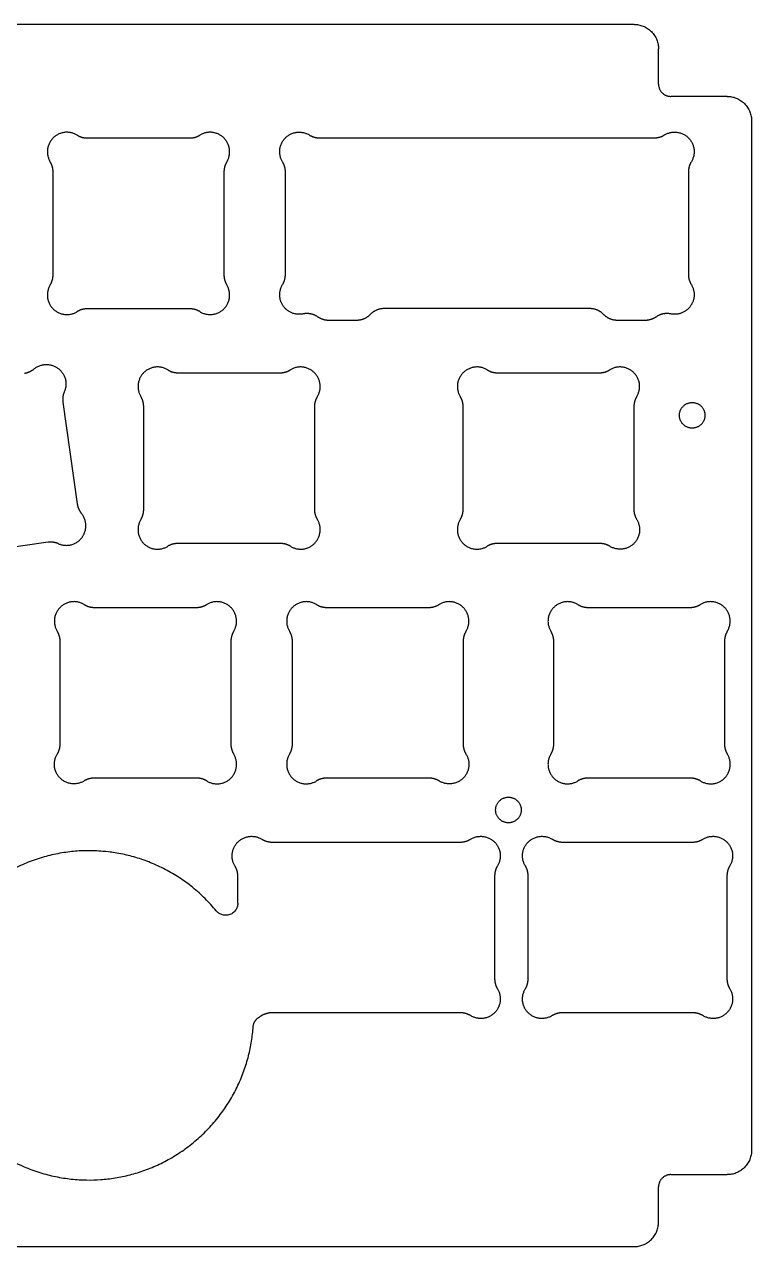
# Model space of a CAD drawing. Header units: millimetres. Extents: x -34 to 248, y -639 to -539.
# Drawn here: x 188.1 to 247.7, y -639.1 to -538.9 of the extents above; entities that cross this region are included whole.
import ezdxf

# ---------------------------------------------------------------- set-up
doc = ezdxf.new("R2010")
doc.units = ezdxf.units.MM
doc.header["$MEASUREMENT"] = 0
doc.layers.add('预设值', color=7, linetype='Continuous', true_color=0x000000)

msp = doc.modelspace()

# ---------------------------------------------------------------- linework, layer by layer
at = {"layer": '预设值'}
for p, q in [((193.26, -548.24, -10.11), (201.67, -548.24, -10.11)), ((190.46, -559.45, -10.11), (190.46, -551.04, -10.11)), ((204.47, -551.04, -10.11), (204.47, -559.45, -10.11)), ((201.67, -562.25, -10.11), (193.26, -562.25, -10.11)), ((200.69, -567.49, -10.11), (209.1, -567.49, -10.11)), ((226.88, -567.49, -10.11), (235.29, -567.49, -10.11)), ((191.27, -569.9, -10.11), (192.44, -578.23, -10.11)), ((197.89, -578.69, -10.11), (197.89, -570.28, -10.11)), ((211.89, -570.28, -10.11), (211.89, -578.69, -10.11)), ((224.09, -578.69, -10.11), (224.09, -570.28, -10.11)), ((238.09, -570.28, -10.11), (238.09, -578.69, -10.11)), ((190.06, -581.39, -10.11), (181.73, -582.56, -10.11)), ((209.1, -581.49, -10.11), (200.69, -581.49, -10.11)), ((235.29, -581.49, -10.11), (226.88, -581.49, -10.11)), ((193.83, -586.73, -10.11), (202.24, -586.73, -10.11)), ((212.88, -586.73, -10.11), (221.29, -586.73, -10.11)), ((234.31, -586.73, -10.11), (242.72, -586.73, -10.11)), ((191.04, -597.93, -10.11), (191.04, -589.52, -10.11)), ((205.04, -589.52, -10.11), (205.04, -597.93, -10.11)), ((210.09, -597.93, -10.11), (210.09, -589.52, -10.11)), ((224.09, -589.52, -10.11), (224.09, -597.93, -10.11)), ((231.52, -597.93, -10.11), (231.52, -589.52, -10.11)), ((245.52, -589.52, -10.11), (245.52, -597.93, -10.11)), ((202.24, -600.73, -10.11), (193.83, -600.73, -10.11)), ((221.29, -600.73, -10.11), (212.88, -600.73, -10.11)), ((242.72, -600.73, -10.11), (234.31, -600.73, -10.11))]:
    msp.add_line(p, q, dxfattribs=at)
for points in [[(238.11, -538.93, -10.11), (182.84, -538.93, -10.11), (127.57, -538.93, -10.11)], [(240.11, -543.83, -10.11), (240.11, -542.38, -10.11), (240.11, -540.93, -10.11)], [(245.74, -544.83, -10.11), (243.42, -544.83, -10.11), (241.11, -544.83, -10.11)], [(247.74, -546.83, -10.11), (247.74, -589.03, -10.11), (247.74, -631.24, -10.11)], [(212.31, -548.23, -10.11), (226.04, -548.23, -10.11), (239.77, -548.23, -10.11)], [(209.51, -559.43, -10.11), (209.51, -555.23, -10.11), (209.51, -551.02, -10.11)], [(242.56, -551.02, -10.11), (242.56, -555.23, -10.11), (242.56, -559.43, -10.11)], [(234.47, -562.23, -10.11), (226.04, -562.23, -10.11), (217.61, -562.23, -10.11)], [(215.33, -563.2, -10.11), (214.2, -563.2, -10.11), (213.08, -563.2, -10.11)], [(238.99, -563.2, -10.11), (237.87, -563.2, -10.11), (236.75, -563.2, -10.11)], [(208.4, -605.97, -10.11), (216.14, -605.97, -10.11), (223.88, -605.97, -10.11)], [(232.22, -605.97, -10.11), (237.57, -605.97, -10.11), (242.92, -605.97, -10.11)], [(205.61, -610.98, -10.11), (205.61, -609.87, -10.11), (205.61, -608.76, -10.11)], [(226.67, -608.76, -10.11), (226.67, -612.97, -10.11), (226.67, -617.17, -10.11)], [(229.42, -617.17, -10.11), (229.42, -612.97, -10.11), (229.42, -608.76, -10.11)], [(245.72, -608.76, -10.11), (245.72, -612.97, -10.11), (245.72, -617.17, -10.11)], [(223.88, -619.97, -10.11), (216.14, -619.97, -10.11), (208.4, -619.97, -10.11)], [(242.92, -619.97, -10.11), (237.57, -619.97, -10.11), (232.22, -619.97, -10.11)], [(241.11, -633.24, -10.11), (243.42, -633.24, -10.11), (245.74, -633.24, -10.11)], [(240.11, -637.14, -10.11), (240.11, -635.69, -10.11), (240.11, -634.24, -10.11)], [(127.57, -639.14, -10.11), (182.84, -639.14, -10.11), (238.11, -639.14, -10.11)]]:
    msp.add_open_spline(points, degree=2, dxfattribs=at)
for points, weights in [([(238.11, -538.93, -10.11), (240.11, -538.93, -10.11), (240.11, -540.93, -10.11)], [1, 0.707106781187, 1]), ([(240.11, -543.83, -10.11), (240.11, -544.83, -10.11), (241.11, -544.83, -10.11)], [1, 0.707106781187, 1]), ([(245.74, -544.83, -10.11), (247.74, -544.83, -10.11), (247.74, -546.83, -10.11)], [1, 0.707106781187, 1]), ([(192.43, -548.01, -10.11), (192.81, -548.24, -10.11), (193.26, -548.24, -10.11)], [1, 0.962543598394, 1]), ([(201.67, -548.24, -10.11), (202.12, -548.24, -10.11), (202.5, -548.01, -10.11)], [1, 0.962543598394, 1]), ([(211.48, -548, -10.11), (211.86, -548.23, -10.11), (212.31, -548.23, -10.11)], [1, 0.962544589527, 1]), ([(239.77, -548.23, -10.11), (240.21, -548.23, -10.11), (240.6, -547.99, -10.11)], [0.999999982136, 0.962536719844, 1]), ([(190.46, -551.04, -10.11), (190.46, -550.59, -10.11), (190.23, -550.21, -10.11)], [1, 0.962542940005, 1]), ([(204.7, -550.21, -10.11), (204.47, -550.59, -10.11), (204.47, -551.04, -10.11)], [1, 0.962542940004, 1]), ([(209.51, -551.02, -10.11), (209.51, -550.58, -10.11), (209.28, -550.2, -10.11)], [1, 0.9625432692, 1]), ([(242.8, -550.19, -10.11), (242.56, -550.58, -10.11), (242.56, -551.02, -10.11)], [1, 0.96254327813, 0.999999982139]), ([(190.23, -560.28, -10.11), (190.46, -559.9, -10.11), (190.46, -559.45, -10.11)], [1, 0.962542940004, 1]), ([(204.47, -559.45, -10.11), (204.47, -559.9, -10.11), (204.7, -560.28, -10.11)], [1, 0.962542940005, 1]), ([(209.28, -560.26, -10.11), (209.51, -559.88, -10.11), (209.51, -559.43, -10.11)], [1, 0.9625432692, 1]), ([(242.56, -559.43, -10.11), (242.56, -559.88, -10.11), (242.8, -560.26, -10.11)], [1, 0.96254327813, 0.999999982139]), ([(193.26, -562.25, -10.11), (192.81, -562.25, -10.11), (192.43, -562.48, -10.11)], [1, 0.962543598394, 1]), ([(202.5, -562.48, -10.11), (202.12, -562.25, -10.11), (201.67, -562.25, -10.11)], [1, 0.962543598394, 1]), ([(212.18, -562.92, -10.11), (211.62, -562.53, -10.11), (210.96, -562.67, -10.11)], [1, 0.920243227816, 1]), ([(213.08, -563.2, -10.11), (212.58, -563.2, -10.11), (212.18, -562.92, -10.11)], [1, 0.954613140254, 0.999999978358]), ([(216.47, -562.71, -10.11), (216, -563.2, -10.11), (215.33, -563.2, -10.11)], [1, 0.920419317133, 1]), ([(217.61, -562.23, -10.11), (216.94, -562.23, -10.11), (216.47, -562.71, -10.11)], [0.99999996208, 0.920474997277, 0.99999996208]), ([(235.61, -562.71, -10.11), (235.14, -562.23, -10.11), (234.47, -562.23, -10.11)], [1, 0.920450277919, 1]), ([(236.75, -563.2, -10.11), (236.08, -563.2, -10.11), (235.61, -562.71, -10.11)], [0.999999962099, 0.92051659656, 0.999999962099]), ([(239.9, -562.92, -10.11), (239.49, -563.2, -10.11), (238.99, -563.2, -10.11)], [1, 0.954472401428, 1]), ([(241.12, -562.67, -10.11), (240.45, -562.53, -10.11), (239.9, -562.92, -10.11)], [1, 0.920221678549, 1]), ([(188.11, -567.53, -10.11), (188.55, -567.46, -10.11), (188.9, -567.18, -10.11)], [1, 0.962547181486, 1]), ([(199.86, -567.25, -10.11), (200.24, -567.49, -10.11), (200.69, -567.49, -10.11)], [1, 0.96253964785, 1]), ([(209.1, -567.49, -10.11), (209.55, -567.49, -10.11), (209.93, -567.25, -10.11)], [1, 0.962546890394, 1]), ([(226.05, -567.25, -10.11), (226.43, -567.49, -10.11), (226.88, -567.49, -10.11)], [1, 0.962543598394, 1]), ([(235.29, -567.49, -10.11), (235.74, -567.49, -10.11), (236.12, -567.25, -10.11)], [1, 0.962542940005, 1]), ([(191.38, -569.05, -10.11), (191.2, -569.46, -10.11), (191.27, -569.9, -10.11)], [1, 0.962530043573, 1]), ([(197.89, -570.28, -10.11), (197.89, -569.83, -10.11), (197.66, -569.45, -10.11)], [1, 0.962546890394, 1]), ([(212.13, -569.45, -10.11), (211.89, -569.83, -10.11), (211.89, -570.28, -10.11)], [1, 0.96253964785, 1]), ([(224.09, -570.28, -10.11), (224.09, -569.83, -10.11), (223.85, -569.45, -10.11)], [1, 0.962542940004, 1]), ([(238.32, -569.45, -10.11), (238.09, -569.83, -10.11), (238.09, -570.28, -10.11)], [1, 0.962543598394, 1]), ([(192.44, -578.23, -10.11), (192.5, -578.68, -10.11), (192.78, -579.02, -10.11)], [1, 0.962547914349, 1]), ([(197.66, -579.52, -10.11), (197.89, -579.14, -10.11), (197.89, -578.69, -10.11)], [1, 0.96253964785, 1]), ([(211.89, -578.69, -10.11), (211.89, -579.14, -10.11), (212.13, -579.52, -10.11)], [1, 0.96242634656, 1]), ([(223.85, -579.52, -10.11), (224.09, -579.14, -10.11), (224.09, -578.69, -10.11)], [1, 0.962532646564, 1]), ([(238.09, -578.69, -10.11), (238.09, -579.14, -10.11), (238.32, -579.52, -10.11)], [1, 0.962542940005, 1]), ([(190.91, -581.51, -10.11), (190.5, -581.33, -10.11), (190.06, -581.39, -10.11)], [1, 0.962552377303, 1]), ([(200.69, -581.49, -10.11), (200.24, -581.49, -10.11), (199.86, -581.72, -10.11)], [1, 0.962546890394, 1]), ([(209.93, -581.72, -10.11), (209.55, -581.49, -10.11), (209.1, -581.49, -10.11)], [1, 0.962660029569, 1]), ([(226.88, -581.49, -10.11), (226.43, -581.49, -10.11), (226.05, -581.72, -10.11)], [1, 0.962553890495, 1]), ([(236.12, -581.72, -10.11), (235.74, -581.49, -10.11), (235.29, -581.49, -10.11)], [1, 0.962543598394, 1]), ([(193, -586.49, -10.11), (193.38, -586.73, -10.11), (193.83, -586.73, -10.11)], [1, 0.962542281525, 1]), ([(202.24, -586.73, -10.11), (202.69, -586.73, -10.11), (203.07, -586.49, -10.11)], [1, 0.962542281525, 1]), ([(212.05, -586.49, -10.11), (212.43, -586.73, -10.11), (212.88, -586.73, -10.11)], [1, 0.962542281525, 1]), ([(221.29, -586.73, -10.11), (221.74, -586.73, -10.11), (222.12, -586.49, -10.11)], [1, 0.962542281525, 1]), ([(233.48, -586.49, -10.11), (233.86, -586.73, -10.11), (234.31, -586.73, -10.11)], [1, 0.962538989345, 1]), ([(242.72, -586.73, -10.11), (243.17, -586.73, -10.11), (243.55, -586.49, -10.11)], [1, 0.962538989345, 1]), ([(191.04, -589.52, -10.11), (191.04, -589.07, -10.11), (190.8, -588.69, -10.11)], [1, 0.962544256863, 1]), ([(205.27, -588.69, -10.11), (205.04, -589.07, -10.11), (205.04, -589.52, -10.11)], [1, 0.962544256863, 1]), ([(210.09, -589.52, -10.11), (210.09, -589.07, -10.11), (209.85, -588.69, -10.11)], [1, 0.962544256863, 1]), ([(224.32, -588.69, -10.11), (224.09, -589.07, -10.11), (224.09, -589.52, -10.11)], [1, 0.962544256863, 1]), ([(231.52, -589.52, -10.11), (231.52, -589.07, -10.11), (231.28, -588.69, -10.11)], [1, 0.962547548837, 1]), ([(245.75, -588.69, -10.11), (245.52, -589.07, -10.11), (245.52, -589.52, -10.11)], [1, 0.962547548837, 1]), ([(190.8, -598.76, -10.11), (191.04, -598.38, -10.11), (191.04, -597.93, -10.11)], [1, 0.962544256863, 1]), ([(205.04, -597.93, -10.11), (205.04, -598.38, -10.11), (205.27, -598.76, -10.11)], [1, 0.962544256863, 1]), ([(209.85, -598.76, -10.11), (210.09, -598.38, -10.11), (210.09, -597.93, -10.11)], [1, 0.962544256863, 1]), ([(224.09, -597.93, -10.11), (224.09, -598.38, -10.11), (224.32, -598.76, -10.11)], [1, 0.962544256863, 1]), ([(231.28, -598.76, -10.11), (231.52, -598.38, -10.11), (231.52, -597.93, -10.11)], [1, 0.962547548837, 1]), ([(245.52, -597.93, -10.11), (245.52, -598.38, -10.11), (245.75, -598.76, -10.11)], [1, 0.962547548837, 1]), ([(193.83, -600.73, -10.11), (193.38, -600.73, -10.11), (193, -600.96, -10.11)], [1, 0.962542281525, 1]), ([(203.07, -600.96, -10.11), (202.69, -600.73, -10.11), (202.24, -600.73, -10.11)], [1, 0.962542281525, 1]), ([(212.88, -600.73, -10.11), (212.43, -600.73, -10.11), (212.05, -600.96, -10.11)], [1, 0.962542281526, 1]), ([(222.12, -600.96, -10.11), (221.74, -600.73, -10.11), (221.29, -600.73, -10.11)], [1, 0.962542281525, 1]), ([(234.31, -600.73, -10.11), (233.86, -600.73, -10.11), (233.48, -600.96, -10.11)], [1, 0.962538989345, 1]), ([(243.55, -600.96, -10.11), (243.17, -600.73, -10.11), (242.72, -600.73, -10.11)], [1, 0.962538989345, 1]), ([(207.57, -605.73, -10.11), (207.96, -605.97, -10.11), (208.4, -605.97, -10.11)], [1.00000001787, 0.962551845851, 1.00000001787]), ([(223.88, -605.97, -10.11), (224.32, -605.97, -10.11), (224.7, -605.73, -10.11)], [1.00000000001, 0.962544639154, 0.999999964286]), ([(231.39, -605.73, -10.11), (231.77, -605.97, -10.11), (232.22, -605.97, -10.11)], [0.99999998214, 0.962544577976, 0.99999996428]), ([(242.92, -605.97, -10.11), (243.37, -605.97, -10.11), (243.75, -605.73, -10.11)], [0.99999994642, 0.962544569715, 0.99999994642]), ([(205.61, -608.76, -10.11), (205.61, -608.31, -10.11), (205.37, -607.93, -10.11)], [1.00000001787, 0.962534726072, 1.00000001787]), ([(226.9, -607.93, -10.11), (226.67, -608.31, -10.11), (226.67, -608.76, -10.11)], [0.999999982146, 0.962541970011, 0.999999982146]), ([(229.42, -608.76, -10.11), (229.42, -608.31, -10.11), (229.19, -607.93, -10.11)], [0.99999998214, 0.962541943882, 0.999999964278]), ([(245.95, -607.93, -10.11), (245.72, -608.31, -10.11), (245.72, -608.76, -10.11)], [0.999999862007, 0.962541819318, 0.999999862007]), ([(205.61, -610.98, -10.11), (205.61, -613.77, -10.11), (203.84, -611.61, -10.11)], [1, 0.336982808516, 1]), ([(226.67, -617.17, -10.11), (226.67, -617.62, -10.11), (226.9, -618, -10.11)], [1, 0.962541978266, 1.00000001786]), ([(229.19, -618, -10.11), (229.42, -617.62, -10.11), (229.42, -617.17, -10.11)], [0.999999964278, 0.962541943882, 0.99999998214]), ([(245.72, -617.17, -10.11), (245.72, -617.62, -10.11), (245.95, -618, -10.11)], [1, 0.962541952143, 1]), ([(207.57, -620.2, -10.11), (207.51, -620.24, -10.11), (207.43, -620.28, -10.11)], [1.00000001787, 0.982836935902, 0.968420667991]), ([(208.4, -619.97, -10.11), (207.96, -619.97, -10.11), (207.57, -620.2, -10.11)], [1, 0.962534743937, 1]), ([(224.7, -620.2, -10.11), (224.32, -619.97, -10.11), (223.88, -619.97, -10.11)], [1.00000001786, 0.962544621289, 0.999999982141]), ([(232.22, -619.97, -10.11), (231.77, -619.97, -10.11), (231.39, -620.2, -10.11)], [0.99999998214, 0.962544577976, 0.99999996428]), ([(243.75, -620.2, -10.11), (243.37, -619.97, -10.11), (242.92, -619.97, -10.11)], [0.99999998214, 0.962544613027, 0.99999996428]), ([(206.87, -621.11, -10.11), (206.91, -620.53, -10.11), (207.43, -620.28, -10.11)], [1, 0.864440551295, 1]), ([(247.74, -631.24, -10.11), (247.74, -633.24, -10.11), (245.74, -633.24, -10.11)], [1, 0.707106781187, 1]), ([(241.11, -633.24, -10.11), (240.11, -633.24, -10.11), (240.11, -634.24, -10.11)], [1, 0.707106781187, 1]), ([(238.11, -639.14, -10.11), (240.11, -639.14, -10.11), (240.11, -637.14, -10.11)], [1, 0.707106781187, 1])]:
    msp.add_rational_spline(points, weights, degree=2, dxfattribs=at)
for points, weights, knots in [([(192.43, -548.01, -10.11), (191.35, -547.35, -10.11), (190.46, -548.24, -10.11), (189.57, -549.14, -10.11), (190.23, -550.21, -10.11)], [1, 0.785517787788, 1, 0.785517787788, 1], [0, 0, 0, 2.135245, 2.135245, 4.270489, 4.270489, 4.270489]), ([(204.7, -550.21, -10.11), (205.36, -549.14, -10.11), (204.47, -548.24, -10.11), (203.57, -547.35, -10.11), (202.5, -548.01, -10.11)], [1, 0.785517787788, 1, 0.785517787788, 1], [0, 0, 0, 2.135245, 2.135245, 4.270489, 4.270489, 4.270489]), ([(209.28, -550.2, -10.11), (208.62, -549.12, -10.11), (209.51, -548.23, -10.11), (210.4, -547.34, -10.11), (211.48, -548, -10.11)], [0.999999897729, 0.785521561506, 1, 0.785521561506, 0.999999897729], [138.936236, 138.936236, 138.936236, 141.071461, 141.071461, 143.206686, 143.206686, 143.206686]), ([(240.6, -547.99, -10.11), (241.67, -547.34, -10.11), (242.56, -548.23, -10.11), (243.45, -549.12, -10.11), (242.8, -550.19, -10.11)], [1, 0.785499297567, 1, 0.785499297567, 1], [172.410395, 172.410395, 172.410395, 174.545735, 174.545735, 176.681075, 176.681075, 176.681075]), ([(190.23, -560.28, -10.11), (189.57, -561.36, -10.11), (190.46, -562.25, -10.11), (191.35, -563.14, -10.11), (192.43, -562.48, -10.11)], [1, 0.785517787788, 1, 0.785517787788, 1], [0, 0, 0, 2.135245, 2.135245, 4.270489, 4.270489, 4.270489]), ([(202.5, -562.48, -10.11), (203.57, -563.14, -10.11), (204.47, -562.25, -10.11), (205.36, -561.36, -10.11), (204.7, -560.28, -10.11)], [1, 0.785517787789, 1, 0.785517787789, 1], [0, 0, 0, 2.135245, 2.135245, 4.270489, 4.270489, 4.270489]), ([(210.96, -562.67, -10.11), (209.93, -562.87, -10.11), (209.33, -562.01, -10.11), (208.73, -561.16, -10.11), (209.28, -560.26, -10.11)], [1, 0.836605892418, 1, 0.836605892418, 1], [125.073269, 125.073269, 125.073269, 126.928433, 126.928433, 128.783596, 128.783596, 128.783596]), ([(242.8, -560.26, -10.11), (243.34, -561.16, -10.11), (242.74, -562.01, -10.11), (242.14, -562.87, -10.11), (241.12, -562.67, -10.11)], [1, 0.836642369363, 1, 0.836642408311, 0.999999922105], [186.83524, 186.83524, 186.83524, 188.690191, 188.690191, 190.545141, 190.545141, 190.545141]), ([(188.9, -567.18, -10.11), (189.87, -566.38, -10.11), (190.88, -567.14, -10.11), (191.89, -567.9, -10.11), (191.38, -569.05, -10.11)], [1, 0.785491532105, 1, 0.785491532105, 1], [110.247459, 110.247459, 110.247459, 112.38284, 112.38284, 114.51822, 114.51822, 114.51822]), ([(199.86, -567.25, -10.11), (198.78, -566.59, -10.11), (197.89, -567.49, -10.11), (197, -568.38, -10.11), (197.66, -569.45, -10.11)], [1, 0.785517787806, 1, 0.785517787806, 1], [0, 0, 0, 2.135245, 2.135245, 4.270489, 4.270489, 4.270489]), ([(212.13, -569.45, -10.11), (212.79, -568.38, -10.11), (211.89, -567.49, -10.11), (211, -566.59, -10.11), (209.93, -567.25, -10.11)], [1, 0.785517787806, 1, 0.785517787806, 1], [0, 0, 0, 2.135245, 2.135245, 4.270489, 4.270489, 4.270489]), ([(226.05, -567.25, -10.11), (224.98, -566.59, -10.11), (224.09, -567.49, -10.11), (223.19, -568.38, -10.11), (223.85, -569.45, -10.11)], [1, 0.785517787789, 1, 0.785517787789, 1], [0, 0, 0, 2.135245, 2.135245, 4.270489, 4.270489, 4.270489]), ([(238.32, -569.45, -10.11), (238.98, -568.38, -10.11), (238.09, -567.49, -10.11), (237.2, -566.59, -10.11), (236.12, -567.25, -10.11)], [1, 0.785517787788, 1, 0.785517787788, 1], [0, 0, 0, 2.135245, 2.135245, 4.270489, 4.270489, 4.270489]), ([(243.92, -570.98, -10.11), (243.92, -569.93, -10.11), (242.87, -569.93, -10.11), (241.82, -569.93, -10.11), (241.82, -570.98, -10.11), (241.82, -572.03, -10.11), (242.87, -572.03, -10.11), (243.92, -572.03, -10.11), (243.92, -570.98, -10.11)], [1, 0.707106781187, 1, 0.707106781187, 1, 0.707106781187, 1, 0.707106781187, 1], [0, 0, 0, 1.649336, 1.649336, 3.298672, 3.298672, 4.948008, 4.948008, 6.597345, 6.597345, 6.597345]), ([(190.91, -581.51, -10.11), (192.07, -582.01, -10.11), (192.83, -581, -10.11), (193.58, -579.99, -10.11), (192.78, -579.02, -10.11)], [1, 0.785556564374, 1, 0.785556564374, 1], [0, 0, 0, 2.135044, 2.135044, 4.270088, 4.270088, 4.270088]), ([(197.66, -579.52, -10.11), (197, -580.6, -10.11), (197.89, -581.49, -10.11), (198.78, -582.38, -10.11), (199.86, -581.72, -10.11)], [1, 0.785517787806, 1, 0.785517787806, 1], [0, 0, 0, 2.135245, 2.135245, 4.270489, 4.270489, 4.270489]), ([(209.93, -581.72, -10.11), (211.01, -582.38, -10.11), (211.9, -581.48, -10.11), (212.79, -580.59, -10.11), (212.13, -579.52, -10.11)], [1, 0.785517806604, 1, 0.785517806604, 1], [0, 0, 0, 2.135244, 2.135244, 4.270489, 4.270489, 4.270489]), ([(223.85, -579.52, -10.11), (223.19, -580.6, -10.11), (224.09, -581.49, -10.11), (224.98, -582.38, -10.11), (226.05, -581.72, -10.11)], [1, 0.785517787944, 1, 0.785517787944, 1], [0, 0, 0, 2.135245, 2.135245, 4.270489, 4.270489, 4.270489]), ([(238.32, -579.52, -10.11), (238.98, -580.6, -10.11), (238.09, -581.49, -10.11), (237.2, -582.38, -10.11), (236.12, -581.72, -10.11)], [1, 0.785517787789, 1, 0.785517787789, 1], [110.264846, 110.264846, 110.264846, 112.400091, 112.400091, 114.535336, 114.535336, 114.535336]), ([(193, -586.49, -10.11), (191.93, -585.84, -10.11), (191.04, -586.73, -10.11), (190.14, -587.62, -10.11), (190.8, -588.69, -10.11)], [1, 0.78551778779, 1, 0.78551778779, 1], [0, 0, 0, 2.135245, 2.135245, 4.270489, 4.270489, 4.270489]), ([(205.27, -588.69, -10.11), (205.93, -587.62, -10.11), (205.04, -586.73, -10.11), (204.14, -585.84, -10.11), (203.07, -586.49, -10.11)], [1, 0.78551778779, 1, 0.78551778779, 1], [0, 0, 0, 2.135245, 2.135245, 4.270489, 4.270489, 4.270489]), ([(212.05, -586.49, -10.11), (210.98, -585.84, -10.11), (210.09, -586.73, -10.11), (209.19, -587.62, -10.11), (209.85, -588.69, -10.11)], [1, 0.78551778779, 1, 0.78551778779, 1], [0, 0, 0, 2.135245, 2.135245, 4.270489, 4.270489, 4.270489]), ([(224.32, -588.69, -10.11), (224.98, -587.62, -10.11), (224.09, -586.73, -10.11), (223.19, -585.84, -10.11), (222.12, -586.49, -10.11)], [1, 0.78551778779, 1, 0.78551778779, 1], [0, 0, 0, 2.135245, 2.135245, 4.270489, 4.270489, 4.270489]), ([(233.48, -586.49, -10.11), (232.41, -585.84, -10.11), (231.52, -586.73, -10.11), (230.62, -587.62, -10.11), (231.28, -588.69, -10.11)], [1, 0.785517787814, 1, 0.785517787814, 1], [0, 0, 0, 2.135245, 2.135245, 4.270489, 4.270489, 4.270489]), ([(245.75, -588.69, -10.11), (246.41, -587.62, -10.11), (245.52, -586.73, -10.11), (244.63, -585.84, -10.11), (243.55, -586.49, -10.11)], [1, 0.785517787814, 1, 0.785517787814, 1], [0, 0, 0, 2.135245, 2.135245, 4.270489, 4.270489, 4.270489]), ([(193, -600.96, -10.11), (191.93, -601.62, -10.11), (191.04, -600.73, -10.11), (190.14, -599.84, -10.11), (190.8, -598.76, -10.11)], [1, 0.78551778779, 1, 0.78551778779, 1], [110.255254, 110.255254, 110.255254, 112.390499, 112.390499, 114.525743, 114.525743, 114.525743]), ([(203.07, -600.96, -10.11), (204.14, -601.62, -10.11), (205.04, -600.73, -10.11), (205.93, -599.84, -10.11), (205.27, -598.76, -10.11)], [1, 0.78551778779, 1, 0.78551778779, 1], [0, 0, 0, 2.135245, 2.135245, 4.270489, 4.270489, 4.270489]), ([(209.85, -598.76, -10.11), (209.19, -599.84, -10.11), (210.09, -600.73, -10.11), (210.98, -601.62, -10.11), (212.05, -600.96, -10.11)], [1, 0.78551778779, 1, 0.78551778779, 1], [0, 0, 0, 2.135245, 2.135245, 4.270489, 4.270489, 4.270489]), ([(224.32, -598.76, -10.11), (224.98, -599.84, -10.11), (224.09, -600.73, -10.11), (223.19, -601.62, -10.11), (222.12, -600.96, -10.11)], [1, 0.78551778779, 1, 0.78551778779, 1], [110.255231, 110.255231, 110.255231, 112.390476, 112.390476, 114.52572, 114.52572, 114.52572]), ([(231.28, -598.76, -10.11), (230.62, -599.84, -10.11), (231.52, -600.73, -10.11), (232.41, -601.62, -10.11), (233.48, -600.96, -10.11)], [1, 0.785517787814, 1, 0.785517787814, 1], [0, 0, 0, 2.135245, 2.135245, 4.270489, 4.270489, 4.270489]), ([(243.55, -600.96, -10.11), (244.63, -601.62, -10.11), (245.52, -600.73, -10.11), (246.41, -599.84, -10.11), (245.75, -598.76, -10.11)], [1, 0.785517787814, 1, 0.785517787814, 1], [0, 0, 0, 2.135245, 2.135245, 4.270489, 4.270489, 4.270489]), ([(228.85, -603.34, -10.11), (228.85, -602.29, -10.11), (227.8, -602.29, -10.11), (226.75, -602.29, -10.11), (226.75, -603.34, -10.11), (226.75, -604.39, -10.11), (227.8, -604.39, -10.11), (228.85, -604.39, -10.11), (228.85, -603.34, -10.11)], [1, 0.707106781187, 1, 0.707106781187, 1, 0.707106781187, 1, 0.707106781187, 1], [0, 0, 0, 1.649336, 1.649336, 3.298672, 3.298672, 4.948008, 4.948008, 6.597345, 6.597345, 6.597345]), ([(205.37, -607.93, -10.11), (204.72, -606.86, -10.11), (205.61, -605.97, -10.11), (206.5, -605.08, -10.11), (207.57, -605.73, -10.11)], [1.00000001787, 0.785517801923, 1.00000001787, 0.785517801923, 1.00000001787], [-49.757528, -49.757528, -49.757528, -47.622283, -47.622283, -45.487039, -45.487039, -45.487039]), ([(224.7, -605.73, -10.11), (225.78, -605.08, -10.11), (226.67, -605.97, -10.11), (227.56, -606.86, -10.11), (226.9, -607.93, -10.11)], [0.999999982146, 0.785517773766, 0.999999982146, 0.785517773766, 0.999999982146], [-28.27149, -28.27149, -28.27149, -26.136245, -26.136245, -24.001001, -24.001001, -24.001001]), ([(229.19, -607.93, -10.11), (228.53, -606.86, -10.11), (229.42, -605.97, -10.11), (230.31, -605.08, -10.11), (231.39, -605.73, -10.11)], [0.99999998214, 0.785517773761, 0.99999998214, 0.785517773761, 0.99999998214], [98.119138, 98.119138, 98.119138, 100.254383, 100.254383, 102.389628, 102.389628, 102.389628]), ([(243.75, -605.73, -10.11), (244.83, -605.08, -10.11), (245.72, -605.97, -10.11), (246.61, -606.86, -10.11), (245.95, -607.93, -10.11)], [0.99999996428, 0.785517759732, 0.99999996428, 0.785517810868, 0.999999862007], [114.842027, 114.842027, 114.842027, 116.977272, 116.977272, 119.112516, 119.112516, 119.112516]), ([(203.84, -611.61, -10.11), (199.78, -606.68, -10.11), (193.4, -606.68, -10.11), (179.9, -606.68, -10.11), (179.9, -620.18, -10.11), (179.9, -633.68, -10.11), (193.4, -633.68, -10.11), (206, -633.68, -10.11), (206.87, -621.11, -10.11)], [0.855605105393, 0.836219415982, 1, 0.707106781187, 1, 0.707106781187, 1, 0.721154652868, 0.973251796874], [8.655443, 8.655443, 8.655443, 19.634954, 19.634954, 39.269908, 39.269908, 58.904862, 58.904862, 77.598076, 77.598076, 77.598076]), ([(226.9, -618, -10.11), (227.56, -619.07, -10.11), (226.67, -619.97, -10.11), (225.78, -620.86, -10.11), (224.7, -620.2, -10.11)], [1.00000001786, 0.785517933295, 1.00000012013, 0.785517984432, 0.999999915588], [-85.666448, -85.666448, -85.666448, -83.531203, -83.531203, -81.395958, -81.395958, -81.395958]), ([(231.39, -620.2, -10.11), (230.31, -620.86, -10.11), (229.42, -619.97, -10.11), (228.53, -619.07, -10.11), (229.19, -618, -10.11)], [0.99999998214, 0.785517773761, 0.99999998214, 0.785517773761, 0.99999998214], [83.695958, 83.695958, 83.695958, 85.831203, 85.831203, 87.966448, 87.966448, 87.966448]), ([(245.95, -618, -10.11), (246.61, -619.07, -10.11), (245.72, -619.97, -10.11), (244.83, -620.86, -10.11), (243.75, -620.2, -10.11)], [1, 0.785517787791, 1, 0.785517787791, 1], [66.97307, 66.97307, 66.97307, 69.108314, 69.108314, 71.243559, 71.243559, 71.243559])]:
    msp.add_rational_spline(points, weights, degree=2, knots=knots, dxfattribs=at)

doc.saveas('drawing.dxf')
